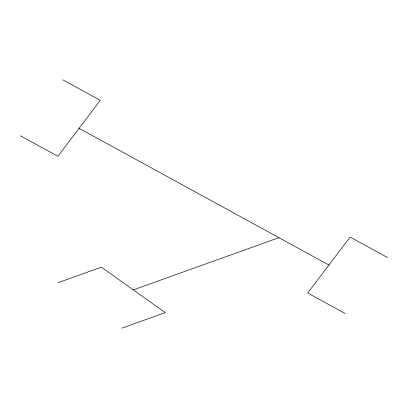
<?xml version="1.0" encoding="UTF-8"?>
<svg xmlns="http://www.w3.org/2000/svg" width="408" height="408" viewBox="0 0 408 408"><rect width="100%" height="100%" fill="white"/><g stroke="black" fill="none" stroke-linecap="round" stroke-linejoin="round"><path stroke-width="0.61" d="M57.956 282.729L101.362 267.174L165.23 312.615L121.824 328.17M133.294 289.894L278.95 237.686M62.822 79.83L100.297 100.337L57.875 156.274L20.4 135.762M387.6 257.576L350.125 237.063L307.703 293L345.178 313.507M79.086 128.306L328.914 265.032"/></g></svg>
